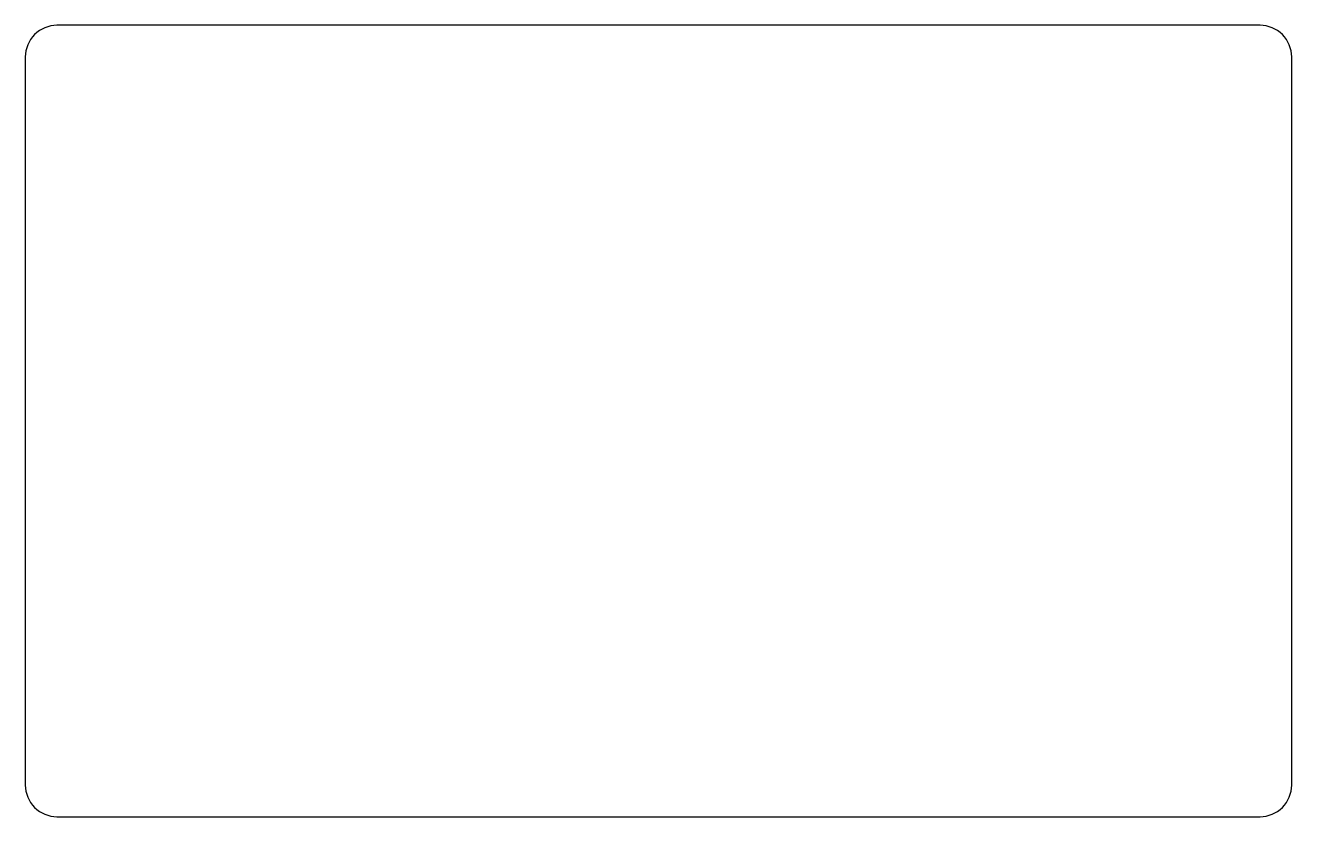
# Model space of a CAD drawing. Extents: x -60 to 60, y -37 to 37.
import ezdxf

# ---------------------------------------------------------------- set-up
doc = ezdxf.new("R2010")
doc.units = 0
doc.layers.get('0').update_dxf_attribs({"linetype": 'continuous'})

msp = doc.modelspace()

# ---------------------------------------------------------------- linework, layer by layer
at = {"color": 7}
msp.add_lwpolyline([(-57, 37.5, 0.414214), (-60, 34.5), (-60, -34.5, 0.414214), (-57, -37.5), (57, -37.5, 0.414214), (60, -34.5), (60, 34.5, 0.414214), (57, 37.5), (-57, 37.5)], format="xyb", dxfattribs=at)

doc.saveas('drawing.dxf')
